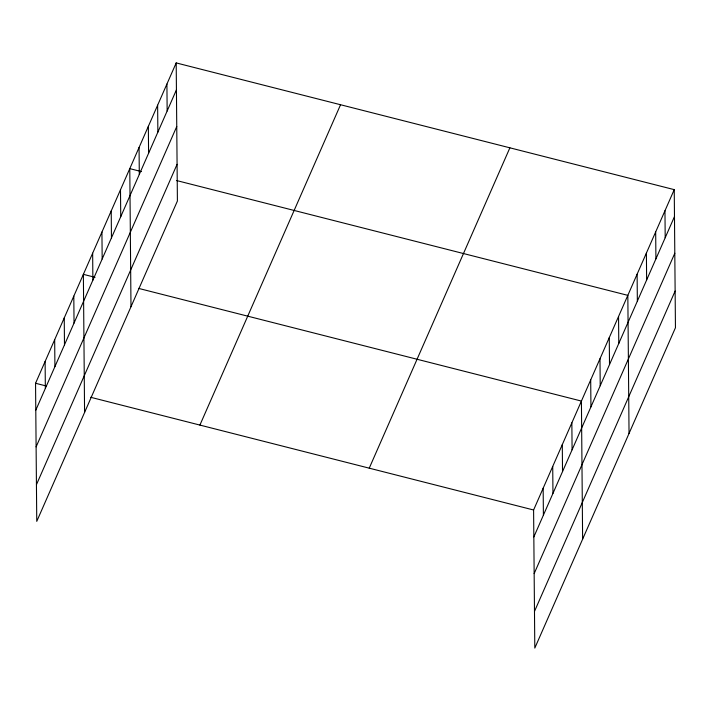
<?xml version="1.0" encoding="UTF-8"?>
<svg xmlns="http://www.w3.org/2000/svg" width="711" height="711" viewBox="0 0 711 711"><rect width="100%" height="100%" fill="white"/><g stroke="black" fill="none" stroke-linecap="round" stroke-linejoin="round"><path stroke-width="1.07" d="M176.195 62.915L177.403 201.009L36.759 521.359L35.55 383.265L176.195 62.915L674.241 189.641L675.45 327.735L534.805 648.085L533.597 509.991L674.241 189.641M35.781 410.194L176.435 89.844M36.101 446.881L176.755 126.531M36.439 484.671L177.083 164.321M199.907 425.08L340.551 104.739M369.24 468.176L509.885 147.826M533.837 536.929L674.481 216.579M534.157 573.608L674.801 253.258M534.485 611.407L675.13 291.057M141.445 171.6L129.784 168.631L130.984 306.717M176.435 180.505L627.831 295.358L629.039 433.452M95.034 277.308L83.374 274.348L84.573 412.433M138.512 288.373L581.42 401.075L582.62 539.169M35.55 383.265L46.153 385.957M90.688 397.289L533.597 509.991M664.963 210.785L665.194 237.723M655.675 231.928L655.915 258.866M646.397 253.072L646.628 280.01M637.118 274.215L637.349 301.153M618.552 316.502L618.783 343.44M609.265 337.645L609.505 364.583M599.986 358.788L600.217 385.726M590.699 379.932L590.939 406.87M571.857 422.858L572.088 449.796M562.294 444.642L562.525 471.58M552.723 466.425L552.962 493.363M543.16 488.208L543.4 515.146M166.916 84.058L167.147 110.987M157.629 105.201L157.869 132.13M148.35 126.345L148.581 153.274M139.063 147.488L139.303 174.417M120.497 189.775L120.737 216.704M111.218 210.918L111.449 237.847M101.931 232.062L102.171 258.991M92.652 253.205L92.883 280.134M73.802 296.132L74.042 323.061M64.239 317.915L64.479 344.844M54.676 339.698L54.916 366.627M45.113 361.481L45.353 388.41"/></g></svg>
